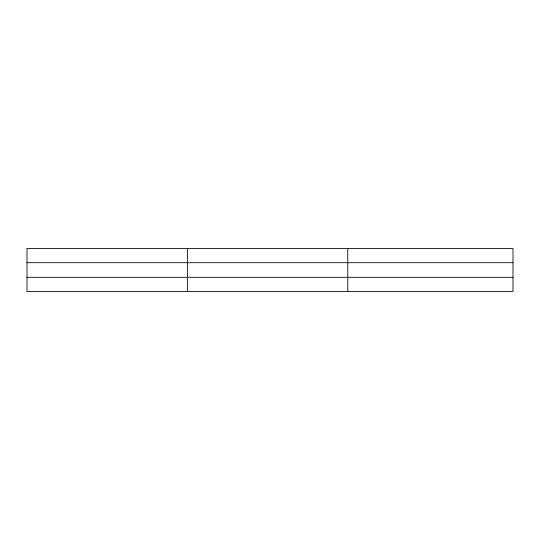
<?xml version="1.0" encoding="UTF-8"?>
<svg xmlns="http://www.w3.org/2000/svg" width="540" height="540" viewBox="0 0 540 540"><rect width="100%" height="100%" fill="white"/><g stroke="black" fill="none" stroke-linecap="round" stroke-linejoin="round"><path stroke-width="0.81" d="M187.38 248.508L187.38 291.492M347.76 248.508L347.76 291.492M513 277.31L513 291.492L27 291.492L27 248.508L513 248.508L513 277.31L27 277.31M27 262.69L513 262.69"/></g></svg>
